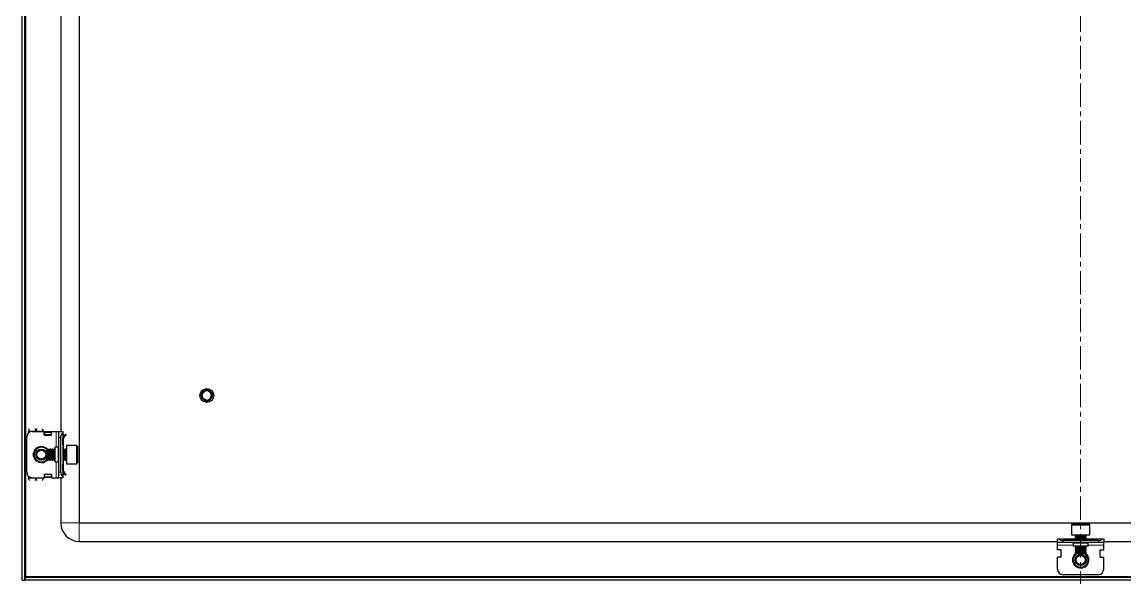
# Model space of a CAD drawing. Header units: millimetres. Extents: x -662 to 1937, y -390 to 993.
# Drawn here: x 791 to 1388, y -292 to 12 of the extents above; entities that cross this region are included whole.
import ezdxf

# ---------------------------------------------------------------- set-up
doc = ezdxf.new("R2010")
doc.units = ezdxf.units.MM
doc.linetypes.add('CENTERX2', pattern=[20.32, 12.7, -2.54, 2.54, -2.54])
doc.layers.add('FORMAT', color=7, linetype='Continuous')

msp = doc.modelspace()

# ---------------------------------------------------------------- linework, layer by layer
at = {"color": 7, "linetype": 'Continuous', "lineweight": 25}
for p, q in [((790.83, -290.4), (790.83, 870.6)), ((792.33, -290.4), (792.33, 870.6)), ((821.83, 839.6), (821.83, -259.4)), ((811.83, 277.6), (811.83, -209.9)), ((887.83, -190.4), (887.83, -190.4)), ((887.84, -190.2), (887.9, -189.89)), ((887.84, -190.2), (887.84, -190.25)), ((887.86, -190), (887.86, -190.05)), ((887.9, -189.79), (887.89, -189.84)), ((887.94, -189.6), (887.93, -189.65)), ((888, -189.42), (887.98, -189.46)), ((888.05, -189.28), (888.15, -189.1)), ((888.06, -189.28), (888.17, -189.09)), ((888.54, -191.27), (888.38, -190.86)), ((888.57, -188.43), (888.73, -188.31)), ((888.6, -188.47), (888.71, -188.28)), ((889.3, -187.82), (889.57, -187.7)), ((889.86, -187.56), (890.14, -187.5)), ((890.24, -187.46), (890.19, -187.47)), ((890.38, -187.44), (890.57, -187.41)), ((891.37, -187.45), (891.33, -187.44)), ((891.55, -187.49), (891.51, -187.48)), ((891.73, -187.54), (891.69, -187.52)), ((891.73, -187.54), (891.93, -187.64)), ((891.91, -187.6), (891.87, -187.58)), ((892.27, -187.76), (892.22, -187.74)), ((892.27, -187.76), (892.26, -187.87)), ((892.27, -187.76), (892.41, -187.88)), ((892.44, -187.87), (892.4, -187.84)), ((892.61, -187.98), (892.57, -187.96)), ((892.61, -187.98), (892.82, -188.17)), ((892.78, -188.11), (892.74, -188.08)), ((892.93, -188.25), (892.89, -188.22)), ((893.06, -188.39), (893.03, -188.35)), ((893.65, -189.36), (893.65, -189.35)), ((893.71, -189.54), (893.69, -189.49)), ((893.76, -189.71), (893.74, -189.67)), ((893.79, -189.9), (893.78, -189.85)), ((893.79, -190.9), (893.8, -190.86)), ((893.82, -190.09), (893.81, -190.04)), ((893.83, -190.29), (893.81, -190.53)), ((893.83, -190.49), (893.81, -190.75)), ((893.82, -190.7), (893.82, -190.65)), ((893.83, -190.29), (893.83, -190.24)), ((893.83, -190.49), (893.83, -190.44)), ((888.67, -192.48), (888.55, -192.35)), ((888.56, -192.36), (888.58, -192.38)), ((888.67, -192.48), (888.71, -192.51)), ((888.82, -192.62), (888.85, -192.65)), ((888.97, -192.75), (889.01, -192.78)), ((889.14, -192.87), (889.18, -192.9)), ((890.64, -193.39), (891.38, -193.32)), ((891.53, -193.32), (891.57, -193.31)), ((891.71, -193.27), (891.76, -193.25)), ((891.91, -193.2), (891.95, -193.18)), ((892.28, -193.03), (892.06, -193.11)), ((892.1, -193.12), (892.14, -193.1)), ((892.46, -192.92), (892.26, -193.04)), ((892.28, -192.96), (892.33, -193)), ((892.28, -193.03), (892.33, -193)), ((893.75, -191.1), (893.67, -191.34)), ((893.7, -191.29), (893.71, -191.25)), ((893.75, -191.1), (893.76, -191.06)), ((793.33, -231.9), (793.33, -212.9)), ((794.33, -209.65), (794.33, -210.66)), ((796.33, -209.9), (802.83, -209.9)), ((802.33, -209.65), (802.33, -209.9)), ((802.83, -211.9), (802.83, -209.9)), ((803.03, -210.02), (802.83, -210.02)), ((802.83, -211.9), (806.83, -211.9)), ((803.03, -211.9), (803.03, -210.02)), ((803.08, -210.28), (803.58, -209.92)), ((803.58, -210.28), (803.08, -210.63)), ((803.08, -210.63), (803.08, -210.28)), ((803.08, -211.55), (803.08, -210.63)), ((803.08, -211.9), (803.08, -211.55)), ((803.58, -209.92), (803.58, -210.28)), ((803.58, -209.92), (806.08, -209.92)), ((803.58, -210.28), (806.08, -210.28)), ((806.08, -210.28), (806.08, -209.92)), ((806.08, -209.92), (806.58, -210.28)), ((806.58, -210.63), (806.08, -210.28)), ((806.58, -210.28), (806.58, -210.63)), ((806.58, -210.63), (806.58, -211.55)), ((806.58, -211.55), (806.58, -211.9)), ((806.83, -211.9), (806.83, -209.9)), ((806.83, -209.9), (809.33, -209.9)), ((809.33, -209.9), (810.83, -209.9)), ((810.83, -209.9), (812.83, -209.9)), ((810.83, -212.9), (810.83, -209.9)), ((810.83, -231.9), (810.83, -212.9)), ((811.83, -231.9), (811.83, -212.9)), ((812.83, -209.9), (812.83, -210.66)), ((812.83, -210.66), (812.83, -234.14)), ((812.83, -210.99), (813.04, -211.19)), ((813.33, -213.65), (812.83, -213.65)), ((812.83, -217.15), (812.83, -213.65)), ((813.33, -211.9), (813.33, -212.36)), ((813.33, -217.15), (813.33, -213.65)), ((813.42, -212.24), (814.4, -211.26)), ((813.77, -212.59), (813.42, -212.24)), ((813.77, -212.59), (814.75, -211.61)), ((814.4, -211.26), (814.75, -211.61)), ((805.39, -219.4), (804.83, -219.95)), ((804.83, -219.95), (804.83, -224.85)), ((805.45, -219.4), (805.39, -219.4)), ((805.39, -219.4), (805.39, -225.4)), ((805.83, -219.95), (805.45, -219.4)), ((805.45, -219.4), (805.45, -224.93)), ((806.22, -219.4), (805.83, -219.95)), ((805.83, -219.95), (805.83, -224.46)), ((806.45, -219.4), (806.22, -219.4)), ((806.22, -219.4), (806.22, -224.93)), ((806.83, -219.95), (806.45, -219.4)), ((806.45, -219.4), (806.45, -224.93)), ((807.22, -219.4), (806.83, -219.95)), ((806.83, -219.95), (806.83, -224.46)), ((807.45, -219.4), (807.22, -219.4)), ((807.22, -219.4), (807.22, -224.93)), ((807.83, -219.95), (807.45, -219.4)), ((807.45, -219.4), (807.45, -224.93)), ((808.22, -219.4), (807.83, -219.95)), ((807.83, -219.95), (807.83, -224.46)), ((808.45, -219.4), (808.22, -219.4)), ((808.22, -219.4), (808.22, -224.93)), ((808.83, -219.95), (808.45, -219.4)), ((808.45, -219.4), (808.45, -224.93)), ((810.33, -218.4), (808.83, -218.4)), ((808.83, -226.4), (808.83, -218.4)), ((813.33, -217.15), (812.83, -217.15)), ((813.22, -219.4), (812.83, -219.95)), ((813.45, -219.4), (813.22, -219.4)), ((813.22, -219.4), (813.22, -224.93)), ((813.33, -219.4), (813.33, -217.15)), ((813.83, -219.95), (813.45, -219.4)), ((813.45, -219.4), (813.45, -224.93)), ((814.22, -219.4), (813.83, -219.95)), ((813.83, -219.95), (813.83, -224.46)), ((814.58, -219.4), (814.22, -219.4)), ((814.22, -219.4), (814.22, -224.93)), ((820.23, -217.4), (814.83, -217.4)), ((814.83, -217.4), (814.83, -227.4)), ((820.83, -218), (820.83, -226.8)), ((804.83, -224.85), (805.39, -225.4)), ((805.39, -225.4), (805.45, -225.4)), ((805.45, -225.4), (805.83, -224.85)), ((805.45, -224.93), (805.45, -225.4)), ((805.83, -224.46), (805.83, -224.85)), ((805.83, -224.85), (806.22, -225.4)), ((806.22, -224.93), (806.22, -225.4)), ((806.22, -225.4), (806.45, -225.4)), ((806.45, -225.4), (806.83, -224.85)), ((806.45, -224.93), (806.45, -225.4)), ((806.83, -224.46), (806.83, -224.85)), ((806.83, -224.85), (807.22, -225.4)), ((807.22, -224.93), (807.22, -225.4)), ((807.22, -225.4), (807.45, -225.4)), ((807.45, -225.4), (807.83, -224.85)), ((807.45, -224.93), (807.45, -225.4)), ((807.83, -224.46), (807.83, -224.85)), ((807.83, -224.85), (808.22, -225.4)), ((808.22, -224.93), (808.22, -225.4)), ((808.22, -225.4), (808.45, -225.4)), ((808.45, -225.4), (808.83, -224.85)), ((808.45, -224.93), (808.45, -225.4)), ((808.83, -226.4), (810.33, -226.4)), ((812.83, -224.85), (813.22, -225.4)), ((813.22, -224.93), (813.22, -225.4)), ((813.22, -225.4), (813.45, -225.4)), ((813.33, -227.65), (813.33, -225.4)), ((813.45, -225.4), (813.83, -224.85)), ((813.45, -224.93), (813.45, -225.4)), ((813.83, -224.46), (813.83, -224.85)), ((813.83, -224.85), (814.22, -225.4)), ((814.22, -224.93), (814.22, -225.4)), ((814.22, -225.4), (814.58, -225.4)), ((810.83, -234.9), (810.83, -231.9)), ((812.83, -231.15), (812.83, -227.65)), ((812.83, -227.65), (813.33, -227.65)), ((813.33, -231.15), (812.83, -231.15)), ((813.33, -231.15), (813.33, -227.65)), ((813.33, -232.9), (813.33, -232.51)), ((813.77, -232.21), (813.42, -232.56)), ((813.42, -232.56), (814.4, -233.54)), ((813.77, -232.21), (814.75, -233.19)), ((814.83, -227.4), (820.23, -227.4)), ((794.33, -234.14), (794.33, -235.15)), ((796.33, -234.9), (802.83, -234.9)), ((802.33, -234.9), (802.33, -235.15)), ((802.83, -232.9), (802.83, -234.9)), ((802.83, -232.9), (806.83, -232.9)), ((802.83, -234.78), (803.03, -234.78)), ((803.03, -234.78), (803.03, -232.9)), ((803.08, -233.25), (803.08, -232.9)), ((803.08, -234.17), (803.08, -233.25)), ((803.08, -234.17), (803.58, -234.52)), ((803.08, -234.52), (803.08, -234.17)), ((803.58, -234.87), (803.08, -234.52)), ((806.08, -234.52), (803.58, -234.52)), ((803.58, -234.52), (803.58, -234.87)), ((806.08, -234.87), (803.58, -234.87)), ((806.08, -234.52), (806.58, -234.17)), ((806.08, -234.87), (806.08, -234.52)), ((806.58, -234.52), (806.08, -234.87)), ((806.58, -232.9), (806.58, -233.25)), ((806.58, -233.25), (806.58, -234.17)), ((806.58, -234.17), (806.58, -234.52)), ((806.83, -232.9), (806.83, -234.9)), ((806.83, -234.9), (809.33, -234.9)), ((809.33, -234.9), (810.83, -234.9)), ((812.83, -234.9), (810.83, -234.9)), ((811.83, -234.9), (811.83, -259.4)), ((813.04, -233.61), (812.83, -233.81)), ((812.83, -234.14), (812.83, -234.9)), ((814.4, -233.54), (814.75, -233.19)), ((821.83, -259.4), (1905.83, -259.4)), ((1358.83, -260.5), (1358.83, -265.9)), ((1359.43, -259.9), (1366.21, -259.9)), ((1366.21, -259.9), (1368.23, -259.9)), ((1368.83, -265.9), (1368.83, -260.5)), ((1351.33, -269.9), (1351.33, -267.9)), ((1351.33, -267.9), (1352.1, -267.9)), ((1352.1, -267.9), (1375.57, -267.9)), ((1358.83, -265.9), (1366.53, -265.9)), ((1360.83, -266.15), (1360.83, -266.51)), ((1360.83, -266.51), (1361.39, -266.9)), ((1360.83, -266.51), (1361.31, -266.51)), ((1361.39, -266.9), (1360.83, -267.29)), ((1360.83, -267.29), (1360.83, -267.51)), ((1360.83, -267.29), (1361.31, -267.29)), ((1360.83, -267.51), (1361.39, -267.9)), ((1360.83, -267.51), (1361.31, -267.51)), ((1361.31, -266.51), (1366.83, -266.51)), ((1361.31, -267.29), (1366.83, -267.29)), ((1361.31, -267.51), (1366.83, -267.51)), ((1361.39, -266.9), (1361.77, -266.9)), ((1361.77, -266.9), (1366.28, -266.9)), ((1366.28, -266.9), (1366.83, -266.51)), ((1366.83, -267.29), (1366.28, -266.9)), ((1366.28, -267.9), (1366.83, -267.51)), ((1366.53, -265.9), (1368.83, -265.9)), ((1366.83, -266.51), (1366.83, -266.15)), ((1366.83, -267.51), (1366.83, -267.29)), ((1375.57, -267.9), (1376.33, -267.9)), ((1376.33, -267.9), (1376.33, -269.9)), ((821.83, -269.4), (1351.33, -269.4)), ((1354.33, -269.9), (1351.33, -269.9)), ((1351.33, -271.4), (1351.33, -269.9)), ((1351.33, -273.9), (1351.33, -271.4)), ((1353.33, -273.9), (1351.33, -273.9)), ((1353.33, -277.9), (1353.33, -273.9)), ((1373.33, -268.9), (1354.33, -268.9)), ((1373.33, -269.9), (1354.33, -269.9)), ((1359.83, -270.4), (1359.83, -271.9)), ((1367.83, -271.9), (1359.83, -271.9)), ((1361.39, -271.9), (1360.83, -272.29)), ((1360.83, -272.29), (1360.83, -272.51)), ((1360.83, -272.29), (1361.31, -272.29)), ((1360.83, -272.51), (1361.39, -272.9)), ((1360.83, -272.51), (1361.31, -272.51)), ((1361.39, -272.9), (1360.83, -273.29)), ((1360.83, -273.29), (1360.83, -273.51)), ((1360.83, -273.29), (1361.31, -273.29)), ((1360.83, -273.51), (1361.39, -273.9)), ((1360.83, -273.51), (1361.31, -273.51)), ((1361.39, -273.9), (1360.83, -274.29)), ((1360.83, -274.29), (1360.83, -274.51)), ((1360.83, -274.29), (1361.31, -274.29)), ((1360.83, -274.51), (1361.39, -274.9)), ((1360.83, -274.51), (1361.31, -274.51)), ((1361.31, -272.29), (1366.83, -272.29)), ((1361.31, -272.51), (1366.83, -272.51)), ((1361.31, -273.29), (1366.83, -273.29)), ((1361.31, -273.51), (1366.83, -273.51)), ((1361.31, -274.29), (1366.83, -274.29)), ((1361.31, -274.51), (1366.83, -274.51)), ((1361.39, -272.9), (1361.77, -272.9)), ((1361.39, -273.9), (1361.77, -273.9)), ((1361.77, -272.9), (1366.28, -272.9)), ((1361.77, -273.9), (1366.28, -273.9)), ((1366.83, -272.29), (1366.28, -271.9)), ((1366.28, -272.9), (1366.83, -272.51)), ((1366.83, -273.29), (1366.28, -272.9)), ((1366.28, -273.9), (1366.83, -273.51)), ((1366.83, -274.29), (1366.28, -273.9)), ((1366.28, -274.9), (1366.83, -274.51)), ((1366.83, -272.51), (1366.83, -272.29)), ((1366.83, -273.51), (1366.83, -273.29)), ((1366.83, -274.51), (1366.83, -274.29)), ((1367.83, -271.9), (1367.83, -270.4)), ((1376.33, -269.9), (1373.33, -269.9)), ((1374.33, -273.9), (1376.33, -273.9)), ((1374.33, -277.9), (1374.33, -273.9)), ((1376.33, -269.4), (1905.83, -269.4)), ((1376.33, -271.4), (1376.33, -269.9)), ((1376.33, -273.9), (1376.33, -271.4)), ((1351.33, -284.4), (1351.33, -277.9)), ((1353.33, -277.9), (1351.33, -277.9)), ((1361.39, -274.9), (1360.83, -275.29)), ((1360.83, -275.29), (1360.83, -275.35)), ((1360.83, -275.29), (1361.31, -275.29)), ((1360.83, -275.35), (1361.39, -275.9)), ((1360.83, -275.35), (1365.45, -275.35)), ((1361.31, -275.29), (1366.83, -275.29)), ((1361.39, -274.9), (1361.77, -274.9)), ((1361.39, -275.9), (1365.15, -275.9)), ((1361.77, -274.9), (1366.28, -274.9)), ((1365.15, -275.9), (1366.28, -275.9)), ((1365.45, -275.35), (1366.83, -275.35)), ((1366.83, -275.29), (1366.28, -274.9)), ((1366.28, -275.9), (1366.83, -275.35)), ((1366.83, -275.35), (1366.83, -275.29)), ((1374.33, -277.9), (1376.33, -277.9)), ((1376.33, -284.4), (1376.33, -277.9)), ((790.83, -290.4), (792.33, -290.4)), ((1935.13, -288.9), (792.53, -288.9)), ((792.53, -288.9), (792.53, -290.4)), ((1935.13, -290.4), (792.53, -290.4)), ((792.69, -288.9), (792.93, -288.3)), ((1373.33, -287.4), (1354.33, -287.4))]:
    msp.add_line(p, q, dxfattribs=at)
at = {"color": 8, "linetype": 'Continuous', "lineweight": 18}
for p, q in [((792.93, -288.3), (792.93, 868.5)), ((794.33, -209.65), (798.33, -209.65)), ((798.33, -209.65), (802.33, -209.65)), ((806.58, -211.55), (803.08, -211.55)), ((809.33, -218.4), (809.33, -209.9)), ((811.83, -212.9), (810.83, -212.9)), ((812.83, -211.4), (813.04, -211.19)), ((812.83, -211.9), (813.33, -211.9)), ((810.33, -226.4), (810.33, -218.4)), ((814.58, -220.78), (814.58, -219.4)), ((814.58, -225.4), (814.58, -220.78)), ((820.23, -227.4), (820.23, -217.4)), ((809.33, -234.9), (809.33, -226.4)), ((810.83, -231.9), (811.83, -231.9)), ((794.33, -235.15), (798.33, -235.15)), ((802.33, -235.15), (798.33, -235.15)), ((803.08, -233.25), (806.58, -233.25)), ((812.83, -232.9), (813.33, -232.9)), ((812.83, -233.4), (813.04, -233.61)), ((821.83, -259.4), (811.83, -259.4)), ((821.83, -259.4), (821.83, -269.4)), ((1366.53, -260.5), (1358.83, -260.5)), ((1368.83, -260.5), (1366.53, -260.5)), ((1366.83, -266.15), (1360.83, -266.15)), ((1359.83, -271.4), (1351.33, -271.4)), ((1354.33, -268.9), (1354.33, -269.9)), ((1367.83, -270.4), (1359.83, -270.4)), ((1376.33, -271.4), (1367.83, -271.4)), ((1373.33, -269.9), (1373.33, -268.9)), ((1934.73, -288.3), (792.93, -288.3))]:
    msp.add_line(p, q, dxfattribs=at)
at = {"color": 7, "linetype": 'Continuous', "lineweight": 25}
for centre, radius in [((890.83, -190.4), 3.75), ((801.33, -222.4), 3), ((801.33, -222.4), 2.76), ((801.33, -222.4), 2.45), ((1363.83, -279.4), 3), ((1363.83, -279.4), 2.76), ((1363.83, -279.4), 2.45)]:
    msp.add_circle(centre, radius, dxfattribs=at)
for centre, radius, start, end in [((890.83, -190.4), 3, 180, 220.74374), ((890.83, -190.4), 2.5, 168.59442, 190.51652), ((890.83, -190.4), 2.5, 108.59442, 168.59442), ((890.83, -190.4), 2.5, 48.59442, 108.59442), ((890.83, -190.4), 2.5, 288.59442, 348.59442), ((890.83, -190.4), 2.5, 348.59442, 48.59442), ((890.83, -190.4), 3, 239.92857, 266.21929), ((890.83, -190.4), 2.5, 255.88813, 288.59442), ((796.33, -212.9), 3, 90, 180), ((814.83, -212.9), 3, 131.81031, 180), ((812.33, -211.9), 1, 360, 45), ((801.33, -222.4), 4, 90, 331.04498), ((801.33, -222.4), 4, 28.95502, 90), ((810.33, -217.9), 0.5, 270, 360), ((814.58, -219.15), 0.25, 270, 0), ((820.23, -218), 0.6, 0, 90), ((810.33, -226.9), 0.5, 0, 90), ((814.58, -225.65), 0.25, 360, 90), ((820.23, -226.8), 0.6, 270, 360), ((796.33, -231.9), 3, 180, 270), ((814.83, -231.9), 3, 180, 228.18969), ((812.33, -232.9), 1, 315, 360), ((821.83, -259.4), 10, 180, 270), ((1359.43, -260.5), 0.6, 90, 180), ((1368.23, -260.5), 0.6, 0, 90), ((1354.33, -265.9), 3, 221.81031, 270), ((1360.58, -266.15), 0.25, 0, 90), ((1367.08, -266.15), 0.25, 90, 180), ((1373.33, -265.9), 3, 270, 318.18969), ((1359.33, -270.4), 0.5, 0, 90), ((1368.33, -270.4), 0.5, 90, 180), ((1363.83, -279.4), 4, 118.95502, 180), ((1363.83, -279.4), 4, 180, 61.04498), ((1354.33, -284.4), 3, 180, 270), ((1373.33, -284.4), 3, 270, 0)]:
    msp.add_arc(centre, radius, start, end, dxfattribs=at)
at = {"color": 8, "linetype": 'Continuous', "lineweight": 18}
for centre, start, end in [((801.33, -222.4), 35.46217, 270), ((801.33, -222.4), 270, 324.53783), ((1363.83, -279.4), 125.46217, 0), ((1363.83, -279.4), 0, 54.53783)]:
    msp.add_arc(centre, 4.5, start, end, dxfattribs=at)
at = {"color": 7, "linetype": 'Continuous', "lineweight": 25}
for points, knots in [([(888.32, -190.11), (888.32, -190.12), (888.3, -190.16), (888.26, -190.21), (888.21, -190.26), (888.14, -190.31), (888.06, -190.35), (887.98, -190.38), (887.9, -190.4), (887.86, -190.4), (887.83, -190.4)], [0, 0, 0, 0, 0.060221, 0.18113, 0.301988, 0.42281, 0.589437, 0.75603, 0.87711, 1, 1, 1, 1]), ([(887.83, -190.41), (887.83, -190.36), (887.83, -190.28), (887.85, -190.2), (887.85, -190.18)], [0, 0, 0, 0, 0.659859, 1, 1, 1, 1]), ([(887.83, -190.41), (887.87, -190.39), (887.93, -190.36), (888.02, -190.33), (888.08, -190.33), (888.11, -190.33)], [0, 0, 0, 0, 0.371226, 0.708872, 1, 1, 1, 1]), ([(888.76, -192.18), (888.74, -192.16), (888.49, -191.94), (888.15, -191.48), (887.91, -190.87), (887.85, -190.52), (887.83, -190.4)], [0, 0, 0, 0, 0.050685, 0.485619, 0.826643, 1, 1, 1, 1]), ([(887.84, -190.2), (887.87, -190.19), (887.94, -190.16), (888.03, -190.14), (888.13, -190.14), (888.21, -190.16), (888.26, -190.18), (888.28, -190.19)], [0, 0, 0, 0, 0.235039, 0.445532, 0.651268, 0.847853, 1, 1, 1, 1]), ([(888.19, -190.27), (888.16, -190.26), (888.11, -190.24), (888.01, -190.23), (887.92, -190.23), (887.87, -190.25), (887.84, -190.25)], [0, 0, 0, 0, 0.237597, 0.5167288, 0.7555275, 1, 1, 1, 1]), ([(887.86, -190), (887.9, -189.99), (887.96, -189.96), (888.06, -189.96), (888.15, -189.97), (888.23, -189.99), (888.29, -190.02), (888.32, -190.05), (888.33, -190.06)], [0, 0, 0, 0, 0.214065, 0.402363, 0.585629, 0.760234, 0.923894, 1, 1, 1, 1]), ([(888.3, -190.16), (888.27, -190.14), (888.22, -190.1), (888.13, -190.06), (888.04, -190.04), (887.94, -190.03), (887.88, -190.04), (887.86, -190.05)], [0, 0, 0, 0, 0.189173, 0.404697, 0.62022, 0.807935, 1, 1, 1, 1]), ([(888.36, -190.05), (888.35, -190.04), (888.32, -190), (888.25, -189.95), (888.17, -189.9), (888.08, -189.86), (887.98, -189.84), (887.92, -189.84), (887.89, -189.84)], [0, 0, 0, 0, 0.069872, 0.258455, 0.446951, 0.635422, 0.81547, 1, 1, 1, 1]), ([(887.9, -189.79), (887.91, -189.74), (887.92, -189.66), (887.95, -189.59), (887.97, -189.56)], [0, 0, 0, 0, 0.657988, 1, 1, 1, 1]), ([(887.9, -189.79), (887.93, -189.79), (888, -189.77), (888.09, -189.78), (888.18, -189.8), (888.25, -189.84), (888.31, -189.88), (888.34, -189.91), (888.36, -189.93)], [0, 0, 0, 0, 0.208898, 0.388587, 0.562428, 0.727295, 0.881578, 1, 1, 1, 1]), ([(888.36, -189.9), (888.35, -189.88), (888.31, -189.84), (888.25, -189.78), (888.18, -189.73), (888.1, -189.69), (888.02, -189.66), (887.96, -189.65), (887.93, -189.65)], [0, 0, 0, 0, 0.137266, 0.30795, 0.478578, 0.649185, 0.822833, 1, 1, 1, 1]), ([(887.94, -189.6), (887.97, -189.6), (888.03, -189.6), (888.12, -189.61), (888.2, -189.64), (888.27, -189.69), (888.32, -189.74), (888.36, -189.79), (888.38, -189.83), (888.39, -189.85)], [0, 0, 0, 0, 0.165667, 0.330522, 0.488809, 0.638525, 0.778629, 0.909213, 1, 1, 1, 1]), ([(888.36, -189.76), (888.36, -189.75), (888.33, -189.71), (888.28, -189.64), (888.21, -189.57), (888.14, -189.52), (888.06, -189.48), (888.01, -189.47), (887.98, -189.46)], [0, 0, 0, 0, 0.076151, 0.276704, 0.47712, 0.677473, 0.837574, 1, 1, 1, 1]), ([(888, -189.42), (888.21, -188.99), (888.52, -188.35), (889.11, -187.95), (889.31, -187.82)], [0, 0, 0, 0, 0.657042, 1, 1, 1, 1]), ([(888, -189.42), (888.03, -189.42), (888.09, -189.43), (888.16, -189.46), (888.23, -189.5), (888.29, -189.56), (888.34, -189.61), (888.37, -189.68), (888.39, -189.73), (888.39, -189.77), (888.39, -189.78)], [0, 0, 0, 0, 0.154027, 0.307095, 0.452862, 0.590123, 0.718565, 0.838856, 0.95247, 1, 1, 1, 1]), ([(888.07, -189.29), (888.09, -189.23), (888.12, -189.1), (888.18, -188.99), (888.22, -188.93)], [0, 0, 0, 0, 0.462482, 1, 1, 1, 1]), ([(888.2, -189.01), (888.23, -188.94), (888.31, -188.73), (888.48, -188.57), (888.59, -188.46)], [0, 0, 0, 0, 0.333789, 1, 1, 1, 1]), ([(888.29, -188.88), (888.3, -188.83), (888.41, -188.53), (888.65, -188.32), (888.86, -188.14)], [0, 0, 0, 0, 0.171865, 1, 1, 1, 1]), ([(888.33, -190.07), (888.32, -190.17), (888.3, -190.44), (888.35, -190.7), (888.38, -190.86)], [0, 0, 0, 0, 0.408521, 1, 1, 1, 1]), ([(888.38, -189.91), (888.38, -189.91), (888.37, -189.96), (888.35, -190.01), (888.33, -190.06), (888.33, -190.07)], [0, 0, 0, 0, 0.157682, 0.8030401, 1, 1, 1, 1]), ([(889.68, -188.04), (889.61, -188.08), (889.29, -188.26), (888.8, -188.73), (888.49, -189.31), (888.4, -189.65), (888.38, -189.71)], [0, 0, 0, 0, 0.104785, 0.513079, 0.918136, 1, 1, 1, 1]), ([(888.38, -189.71), (888.39, -189.74), (888.4, -189.81), (888.39, -189.87), (888.38, -189.91)], [0, 0, 0, 0, 0.544473, 1, 1, 1, 1]), ([(888.57, -188.43), (888.56, -188.44), (888.55, -188.46), (888.53, -188.48), (888.52, -188.49)], [0, 0, 0, 0, 0.296796, 1, 1, 1, 1]), ([(888.69, -188.3), (888.69, -188.3), (888.68, -188.31), (888.67, -188.33), (888.66, -188.33)], [0, 0, 0, 0, 0.4842322, 1, 1, 1, 1]), ([(888.83, -188.17), (888.82, -188.18), (888.81, -188.19), (888.8, -188.2), (888.79, -188.2)], [0, 0, 0, 0, 0.485158, 1, 1, 1, 1]), ([(888.97, -188.05), (888.97, -188.05), (888.95, -188.06), (888.94, -188.07), (888.94, -188.08)], [0, 0, 0, 0, 0.484546, 1, 1, 1, 1]), ([(889.13, -187.93), (889.12, -187.94), (889.11, -187.95), (889.1, -187.95), (889.09, -187.96)], [0, 0, 0, 0, 0.482687, 1, 1, 1, 1]), ([(889.13, -187.93), (889.14, -187.92), (889.19, -187.89), (889.25, -187.87), (889.29, -187.85)], [0, 0, 0, 0, 0.230751, 1, 1, 1, 1]), ([(889.3, -187.82), (889.29, -187.83), (889.28, -187.84), (889.26, -187.84), (889.26, -187.85)], [0, 0, 0, 0, 0.480194, 1, 1, 1, 1]), ([(889.3, -187.82), (889.33, -187.84), (889.39, -187.88), (889.46, -187.95), (889.49, -188), (889.51, -188.02)], [0, 0, 0, 0, 0.362858, 0.693435, 1, 1, 1, 1]), ([(889.66, -188.08), (889.64, -188.08), (889.6, -188.07), (889.54, -188.04), (889.46, -187.99), (889.38, -187.92), (889.34, -187.85), (889.31, -187.82)], [0, 0, 0, 0, 0.084477, 0.253367, 0.470159, 0.686909, 1, 1, 1, 1]), ([(889.48, -187.72), (889.47, -187.73), (889.45, -187.74), (889.44, -187.74), (889.43, -187.75)], [0, 0, 0, 0, 0.477867, 1, 1, 1, 1]), ([(889.59, -188.03), (889.59, -188.01), (889.58, -187.96), (889.54, -187.89), (889.5, -187.81), (889.45, -187.77), (889.43, -187.75)], [0, 0, 0, 0, 0.154183, 0.462567, 0.728091, 1, 1, 1, 1]), ([(889.48, -187.72), (889.51, -187.75), (889.56, -187.78), (889.63, -187.86), (889.68, -187.94), (889.7, -188), (889.71, -188.04), (889.71, -188.05)], [0, 0, 0, 0, 0.260762, 0.494805, 0.723794, 0.94279, 1, 1, 1, 1]), ([(889.66, -187.64), (889.66, -187.64), (889.64, -187.65), (889.63, -187.65), (889.62, -187.66)], [0, 0, 0, 0, 0.476486, 1, 1, 1, 1]), ([(889.75, -188.05), (889.76, -188.04), (889.76, -187.98), (889.75, -187.9), (889.72, -187.81), (889.68, -187.73), (889.64, -187.68), (889.62, -187.66)], [0, 0, 0, 0, 0.114393, 0.350182, 0.585971, 0.790611, 1, 1, 1, 1]), ([(889.66, -187.64), (889.68, -187.63), (889.75, -187.6), (889.81, -187.59), (889.86, -187.58)], [0, 0, 0, 0, 0.301025, 1, 1, 1, 1]), ([(889.66, -187.64), (889.69, -187.66), (889.74, -187.71), (889.8, -187.78), (889.84, -187.87), (889.86, -187.95), (889.87, -188.01), (889.86, -188.05), (889.86, -188.06)], [0, 0, 0, 0, 0.218347, 0.41099, 0.598711, 0.777744, 0.945667, 1, 1, 1, 1]), ([(890.04, -188.03), (890.02, -188.03), (889.98, -188.05), (889.9, -188.06), (889.8, -188.06), (889.73, -188.05), (889.69, -188.04), (889.68, -188.04)], [0, 0, 0, 0, 0.099011, 0.388276, 0.61301, 0.895384, 1, 1, 1, 1]), ([(889.86, -187.56), (889.85, -187.57), (889.83, -187.57), (889.82, -187.58), (889.81, -187.58)], [0, 0, 0, 0, 0.4765794, 1, 1, 1, 1]), ([(889.89, -188.06), (889.89, -188.06), (889.9, -188.02), (889.91, -187.95), (889.91, -187.85), (889.89, -187.75), (889.86, -187.66), (889.83, -187.61), (889.81, -187.58)], [0, 0, 0, 0, 0.019058, 0.219488, 0.419831, 0.620151, 0.807785, 1, 1, 1, 1]), ([(889.86, -187.56), (889.88, -187.59), (889.93, -187.64), (889.97, -187.72), (890, -187.81), (890.01, -187.89), (890, -187.96), (889.99, -188), (889.99, -188.02)], [0, 0, 0, 0, 0.213002, 0.396975, 0.575181, 0.744364, 0.902779, 1, 1, 1, 1]), ([(890.05, -187.5), (890.04, -187.51), (890.03, -187.51), (890.01, -187.51), (890, -187.52)], [0, 0, 0, 0, 0.4789775, 1, 1, 1, 1]), ([(890.01, -188.02), (890.02, -187.99), (890.04, -187.94), (890.06, -187.85), (890.07, -187.76), (890.06, -187.65), (890.02, -187.57), (890, -187.52)], [0, 0, 0, 0, 0.147065, 0.321231, 0.495346, 0.669443, 1, 1, 1, 1]), ([(890.3, -187.8), (890.3, -187.81), (890.27, -187.86), (890.21, -187.94), (890.12, -188), (890.06, -188.02), (890.04, -188.03)], [0, 0, 0, 0, 0.153621, 0.528305, 0.811762, 1, 1, 1, 1]), ([(890.05, -187.5), (890.07, -187.53), (890.11, -187.59), (890.14, -187.68), (890.15, -187.76), (890.15, -187.84), (890.13, -187.92), (890.1, -187.97), (890.08, -188), (890.08, -188.01)], [0, 0, 0, 0, 0.195461, 0.359649, 0.517607, 0.666788, 0.806268, 0.936243, 1, 1, 1, 1]), ([(890.12, -187.96), (890.12, -187.96), (890.16, -187.92), (890.19, -187.83), (890.22, -187.72), (890.22, -187.63), (890.21, -187.55), (890.2, -187.5), (890.19, -187.47)], [0, 0, 0, 0, 0.001313, 0.309582, 0.493731, 0.677835, 0.837663, 1, 1, 1, 1]), ([(890.24, -187.46), (890.25, -187.49), (890.27, -187.54), (890.29, -187.62), (890.29, -187.71), (890.27, -187.78), (890.24, -187.87), (890.19, -187.93), (890.16, -187.96)], [0, 0, 0, 0, 0.162579, 0.32416, 0.478216, 0.623372, 0.759205, 1, 1, 1, 1]), ([(890.16, -187.97), (890.18, -187.95), (890.23, -187.91), (890.28, -187.84), (890.3, -187.81), (890.3, -187.8)], [0, 0, 0, 0, 0.4133204, 0.8335068, 1, 1, 1, 1]), ([(890.24, -187.46), (890.27, -187.45), (890.59, -187.39), (891.23, -187.38), (891.88, -187.56), (892.22, -187.74), (892.28, -187.77)], [0, 0, 0, 0, 0.044285, 0.46488, 0.894202, 1, 1, 1, 1]), ([(892.28, -188.08), (892.22, -188.05), (891.89, -187.87), (891.22, -187.69), (890.6, -187.72), (890.3, -187.8), (890.3, -187.8)], [0, 0, 0, 0, 0.102158, 0.551599, 0.99962, 1, 1, 1, 1]), ([(890.67, -187.43), (890.74, -187.42), (890.9, -187.39), (891.07, -187.41), (891.18, -187.42)], [0, 0, 0, 0, 0.399625, 1, 1, 1, 1]), ([(891.33, -187.46), (891.38, -187.46), (891.53, -187.47), (891.68, -187.52), (891.77, -187.55)], [0, 0, 0, 0, 0.353316, 1, 1, 1, 1]), ([(892.2, -188.06), (892.2, -188.05), (892.2, -188.02), (892.21, -187.95), (892.23, -187.86), (892.27, -187.8), (892.28, -187.77)], [0, 0, 0, 0, 0.058255, 0.305509, 0.64716, 1, 1, 1, 1]), ([(892.28, -188.08), (892.3, -188.06), (892.34, -188.01), (892.38, -187.93), (892.39, -187.87), (892.4, -187.84)], [0, 0, 0, 0, 0.3515094, 0.6718605, 1, 1, 1, 1]), ([(892.49, -188.52), (892.48, -188.52), (892.44, -188.48), (892.39, -188.42), (892.34, -188.34), (892.31, -188.25), (892.29, -188.16), (892.28, -188.11), (892.28, -188.08)], [0, 0, 0, 0, 0.066273, 0.267344, 0.423096, 0.618734, 0.814089, 1, 1, 1, 1]), ([(892.44, -187.87), (892.44, -187.9), (892.44, -187.97), (892.41, -188.07), (892.36, -188.15), (892.33, -188.2), (892.3, -188.22), (892.3, -188.22)], [0, 0, 0, 0, 0.275174, 0.5228455, 0.7652252, 0.9970202, 1, 1, 1, 1]), ([(892.32, -188.27), (892.33, -188.26), (892.37, -188.24), (892.43, -188.19), (892.5, -188.12), (892.55, -188.04), (892.56, -187.98), (892.57, -187.96)], [0, 0, 0, 0, 0.084965, 0.329338, 0.573716, 0.784411, 1, 1, 1, 1]), ([(892.61, -187.98), (892.61, -188.02), (892.6, -188.09), (892.56, -188.18), (892.51, -188.25), (892.45, -188.31), (892.4, -188.35), (892.37, -188.36), (892.36, -188.36)], [0, 0, 0, 0, 0.2228312, 0.4200991, 0.6124087, 0.7958503, 0.9678945, 1, 1, 1, 1]), ([(892.38, -188.39), (892.38, -188.39), (892.41, -188.38), (892.48, -188.35), (892.56, -188.3), (892.64, -188.24), (892.7, -188.16), (892.72, -188.11), (892.74, -188.08)], [0, 0, 0, 0, 0.002693, 0.20821, 0.413641, 0.619057, 0.807274, 1, 1, 1, 1]), ([(892.78, -188.11), (892.77, -188.15), (892.75, -188.21), (892.7, -188.29), (892.64, -188.36), (892.57, -188.41), (892.51, -188.45), (892.45, -188.46), (892.43, -188.46)], [0, 0, 0, 0, 0.203485, 0.379971, 0.551008, 0.713426, 0.865499, 1, 1, 1, 1]), ([(892.45, -188.48), (892.46, -188.48), (892.5, -188.48), (892.58, -188.46), (892.67, -188.42), (892.75, -188.37), (892.83, -188.3), (892.87, -188.25), (892.89, -188.22)], [0, 0, 0, 0, 0.05388, 0.236051, 0.418115, 0.600136, 0.797238, 1, 1, 1, 1]), ([(892.93, -188.6), (892.93, -188.61), (892.9, -188.62), (892.85, -188.64), (892.76, -188.64), (892.66, -188.63), (892.56, -188.58), (892.51, -188.54), (892.49, -188.52)], [0, 0, 0, 0, 0.0458661, 0.2307436, 0.3874614, 0.6582461, 0.861978, 1, 1, 1, 1]), ([(892.93, -188.25), (892.91, -188.28), (892.88, -188.34), (892.82, -188.41), (892.76, -188.47), (892.69, -188.51), (892.62, -188.53), (892.57, -188.53), (892.55, -188.53)], [0, 0, 0, 0, 0.211659, 0.390361, 0.562352, 0.724819, 0.876696, 1, 1, 1, 1]), ([(892.57, -188.55), (892.58, -188.55), (892.64, -188.56), (892.74, -188.54), (892.85, -188.5), (892.95, -188.44), (893, -188.39), (893.03, -188.35)], [0, 0, 0, 0, 0.046579, 0.362688, 0.551736, 0.740753, 1, 1, 1, 1]), ([(892.57, -188.59), (892.6, -188.6), (892.66, -188.62), (892.76, -188.63), (892.85, -188.62), (892.91, -188.61), (892.93, -188.6)], [0, 0, 0, 0, 0.251795, 0.502165, 0.752314, 1, 1, 1, 1]), ([(893.06, -188.39), (893.04, -188.41), (893.01, -188.46), (892.95, -188.52), (892.88, -188.56), (892.8, -188.59), (892.73, -188.61), (892.67, -188.61), (892.63, -188.6), (892.61, -188.59)], [0, 0, 0, 0, 0.169226, 0.337427, 0.497935, 0.649179, 0.790582, 0.922688, 1, 1, 1, 1]), ([(893.67, -190.44), (893.67, -190.37), (893.65, -189.97), (893.47, -189.3), (893.11, -188.83), (892.93, -188.6)], [0, 0, 0, 0, 0.108003, 0.585763, 1, 1, 1, 1]), ([(893.06, -188.39), (893.18, -188.54), (893.46, -188.89), (893.75, -189.55), (893.81, -190.06), (893.83, -190.31)], [0, 0, 0, 0, 0.274163, 0.639603, 1, 1, 1, 1]), ([(893.15, -188.52), (893.19, -188.56), (893.33, -188.69), (893.42, -188.86), (893.48, -188.99)], [0, 0, 0, 0, 0.288707, 1, 1, 1, 1]), ([(893.54, -191.37), (893.53, -191.37), (893.5, -191.36), (893.45, -191.33), (893.39, -191.28), (893.34, -191.23), (893.3, -191.15), (893.27, -191.05), (893.27, -190.95), (893.28, -190.9), (893.29, -190.89)], [0, 0, 0, 0, 0.022761, 0.192243, 0.346896, 0.477535, 0.588677, 0.783334, 0.968624, 1, 1, 1, 1]), ([(893.27, -190.97), (893.27, -191), (893.28, -191.06), (893.32, -191.15), (893.37, -191.22), (893.43, -191.29), (893.49, -191.34), (893.52, -191.36), (893.54, -191.37)], [0, 0, 0, 0, 0.182737, 0.363423, 0.543947, 0.724373, 0.904747, 1, 1, 1, 1]), ([(893.7, -191.29), (893.67, -191.29), (893.61, -191.29), (893.53, -191.26), (893.45, -191.23), (893.39, -191.18), (893.34, -191.12), (893.3, -191.07), (893.29, -191.03), (893.28, -191.01)], [0, 0, 0, 0, 0.164802, 0.328662, 0.485343, 0.633184, 0.771489, 0.900657, 1, 1, 1, 1]), ([(893.29, -190.89), (893.29, -190.86), (893.31, -190.79), (893.37, -190.69), (893.43, -190.6), (893.5, -190.54), (893.57, -190.49), (893.63, -190.46), (893.66, -190.44), (893.67, -190.44)], [0, 0, 0, 0, 0.125166, 0.336769, 0.488675, 0.640371, 0.791962, 0.943503, 1, 1, 1, 1]), ([(893.29, -190.94), (893.3, -190.96), (893.32, -191), (893.38, -191.07), (893.45, -191.14), (893.54, -191.19), (893.62, -191.23), (893.68, -191.24), (893.71, -191.25)], [0, 0, 0, 0, 0.112687, 0.266978, 0.464332, 0.661607, 0.829157, 1, 1, 1, 1]), ([(893.75, -191.1), (893.71, -191.11), (893.65, -191.12), (893.56, -191.1), (893.47, -191.08), (893.4, -191.04), (893.34, -190.99), (893.31, -190.95), (893.3, -190.93)], [0, 0, 0, 0, 0.207037, 0.38272, 0.55212, 0.712365, 0.86221, 1, 1, 1, 1]), ([(893.79, -190.9), (893.76, -190.91), (893.69, -190.93), (893.59, -190.93), (893.51, -190.92), (893.43, -190.89), (893.36, -190.85), (893.33, -190.81), (893.31, -190.8)], [0, 0, 0, 0, 0.205811, 0.38496, 0.558827, 0.724121, 0.878934, 1, 1, 1, 1]), ([(893.33, -190.85), (893.35, -190.87), (893.39, -190.92), (893.47, -190.98), (893.56, -191.02), (893.66, -191.05), (893.73, -191.05), (893.76, -191.06)], [0, 0, 0, 0, 0.183111, 0.381533, 0.579913, 0.787111, 1, 1, 1, 1]), ([(893.36, -190.72), (893.38, -190.74), (893.43, -190.78), (893.52, -190.82), (893.61, -190.85), (893.71, -190.86), (893.77, -190.86), (893.8, -190.86)], [0, 0, 0, 0, 0.19243, 0.403622, 0.614801, 0.805152, 1, 1, 1, 1]), ([(893.82, -190.7), (893.79, -190.71), (893.72, -190.74), (893.62, -190.75), (893.53, -190.75), (893.45, -190.72), (893.4, -190.71), (893.37, -190.69), (893.37, -190.69)], [0, 0, 0, 0, 0.227908, 0.430276, 0.627707, 0.816134, 0.99284, 1, 1, 1, 1]), ([(893.44, -190.6), (893.44, -190.6), (893.48, -190.62), (893.55, -190.65), (893.65, -190.67), (893.74, -190.67), (893.8, -190.66), (893.82, -190.65)], [0, 0, 0, 0, 0.050156, 0.304513, 0.55888, 0.776903, 1, 1, 1, 1]), ([(893.83, -190.49), (893.8, -190.51), (893.74, -190.54), (893.64, -190.56), (893.56, -190.57), (893.51, -190.56), (893.48, -190.56)], [0, 0, 0, 0, 0.293779, 0.558982, 0.818494, 1, 1, 1, 1]), ([(893.57, -189.17), (893.57, -189.18), (893.65, -189.29), (893.68, -189.43), (893.71, -189.56)], [0, 0, 0, 0, 0.025928, 1, 1, 1, 1]), ([(893.61, -190.47), (893.63, -190.47), (893.67, -190.48), (893.75, -190.47), (893.81, -190.45), (893.83, -190.44)], [0, 0, 0, 0, 0.236131, 0.613435, 1, 1, 1, 1]), ([(893.72, -189.66), (893.74, -189.7), (893.8, -189.85), (893.81, -190.01), (893.82, -190.13)], [0, 0, 0, 0, 0.28291, 1, 1, 1, 1]), ([(889.83, -192.63), (889.75, -192.6), (889.43, -192.44), (888.92, -192.02), (888.67, -191.52), (888.54, -191.27)], [0, 0, 0, 0, 0.130652, 0.560007, 1, 1, 1, 1]), ([(888.56, -192.36), (888.58, -192.33), (888.61, -192.29), (888.67, -192.23), (888.73, -192.2), (888.76, -192.18), (888.76, -192.18)], [0, 0, 0, 0, 0.315056, 0.630194, 0.945514, 1, 1, 1, 1]), ([(889.12, -192.23), (889.09, -192.22), (889.04, -192.21), (888.95, -192.21), (888.87, -192.22), (888.79, -192.24), (888.68, -192.29), (888.62, -192.34), (888.58, -192.38)], [0, 0, 0, 0, 0.149407, 0.278563, 0.407661, 0.536722, 0.727045, 1, 1, 1, 1]), ([(888.67, -192.48), (888.69, -192.45), (888.72, -192.4), (888.78, -192.34), (888.84, -192.29), (888.92, -192.25), (888.99, -192.23), (889.06, -192.22), (889.11, -192.23), (889.14, -192.24)], [0, 0, 0, 0, 0.159446, 0.318034, 0.469983, 0.61348, 0.747649, 0.872856, 1, 1, 1, 1]), ([(889.19, -192.28), (889.18, -192.28), (889.15, -192.28), (889.09, -192.29), (889, -192.3), (888.92, -192.34), (888.84, -192.38), (888.77, -192.44), (888.73, -192.49), (888.71, -192.51)], [0, 0, 0, 0, 0.018281, 0.175639, 0.332896, 0.490097, 0.647274, 0.821632, 1, 1, 1, 1]), ([(888.76, -192.18), (888.78, -192.18), (888.82, -192.17), (888.91, -192.16), (889.01, -192.17), (889.1, -192.21), (889.18, -192.26), (889.26, -192.35), (889.34, -192.46), (889.36, -192.55), (889.37, -192.59)], [0, 0, 0, 0, 0.073646, 0.169563, 0.351373, 0.438893, 0.519676, 0.682906, 0.8512, 1, 1, 1, 1]), ([(888.82, -192.62), (888.83, -192.59), (888.85, -192.52), (888.91, -192.44), (888.97, -192.38), (889.04, -192.34), (889.11, -192.31), (889.17, -192.29), (889.2, -192.29), (889.2, -192.29)], [0, 0, 0, 0, 0.198035, 0.367663, 0.531495, 0.686664, 0.831818, 0.981917, 1, 1, 1, 1]), ([(889.27, -192.36), (889.26, -192.36), (889.21, -192.37), (889.14, -192.39), (889.05, -192.44), (888.97, -192.5), (888.9, -192.57), (888.87, -192.62), (888.85, -192.65)], [0, 0, 0, 0, 0.0505, 0.241124, 0.431653, 0.622154, 0.808692, 1, 1, 1, 1]), ([(888.97, -192.75), (888.98, -192.72), (889, -192.65), (889.04, -192.56), (889.09, -192.49), (889.16, -192.44), (889.22, -192.4), (889.26, -192.39), (889.28, -192.38)], [0, 0, 0, 0, 0.209239, 0.392702, 0.571062, 0.740844, 0.899958, 1, 1, 1, 1]), ([(889.33, -192.46), (889.3, -192.47), (889.24, -192.5), (889.17, -192.55), (889.1, -192.62), (889.05, -192.7), (889.02, -192.75), (889.01, -192.78)], [0, 0, 0, 0, 0.172104, 0.391099, 0.610089, 0.802801, 1, 1, 1, 1]), ([(889.14, -192.87), (889.14, -192.84), (889.15, -192.77), (889.19, -192.68), (889.23, -192.6), (889.28, -192.54), (889.32, -192.51), (889.34, -192.5)], [0, 0, 0, 0, 0.240212, 0.454711, 0.664287, 0.864517, 1, 1, 1, 1]), ([(889.37, -192.61), (889.35, -192.63), (889.3, -192.67), (889.25, -192.74), (889.2, -192.82), (889.19, -192.87), (889.18, -192.9)], [0, 0, 0, 0, 0.228254, 0.510351, 0.752319, 1, 1, 1, 1]), ([(889.31, -192.99), (889.31, -192.95), (889.32, -192.88), (889.34, -192.78), (889.37, -192.72), (889.39, -192.7), (889.39, -192.7)], [0, 0, 0, 0, 0.357139, 0.680979, 0.998183, 1, 1, 1, 1]), ([(889.37, -192.59), (889.37, -192.6), (889.38, -192.65), (889.39, -192.72), (889.39, -192.81), (889.37, -192.91), (889.34, -192.97), (889.33, -193)], [0, 0, 0, 0, 0.113604, 0.31095, 0.508229, 0.75166, 1, 1, 1, 1]), ([(890.22, -192.82), (889.94, -192.77), (889.65, -192.72), (889.38, -192.59), (889.37, -192.59)], [0, 0, 0, 0, 0.9656715, 1, 1, 1, 1]), ([(890.22, -192.82), (890.13, -192.79), (890, -192.73), (889.87, -192.66), (889.83, -192.63)], [0, 0, 0, 0, 0.681733, 1, 1, 1, 1]), ([(891.38, -193.32), (891.37, -193.31), (891.35, -193.26), (891.34, -193.18), (891.34, -193.1), (891.35, -193.03), (891.39, -192.95), (891.46, -192.87), (891.55, -192.8), (891.61, -192.78), (891.63, -192.77)], [0, 0, 0, 0, 0.098631, 0.238541, 0.378532, 0.49895, 0.601027, 0.777401, 0.9101, 1, 1, 1, 1]), ([(891.53, -192.82), (891.53, -192.82), (891.5, -192.85), (891.46, -192.91), (891.42, -192.99), (891.39, -193.08), (891.37, -193.17), (891.37, -193.26), (891.38, -193.3), (891.38, -193.32)], [0, 0, 0, 0, 0.036757, 0.196192, 0.355485, 0.51469, 0.719746, 0.882005, 1, 1, 1, 1]), ([(891.53, -193.32), (891.51, -193.29), (891.48, -193.24), (891.46, -193.16), (891.45, -193.07), (891.46, -192.99), (891.48, -192.9), (891.52, -192.84), (891.55, -192.81)], [0, 0, 0, 0, 0.16279, 0.324686, 0.479688, 0.626058, 0.76302, 1, 1, 1, 1]), ([(891.61, -192.79), (891.6, -192.81), (891.57, -192.86), (891.54, -192.95), (891.53, -193.04), (891.53, -193.17), (891.55, -193.26), (891.57, -193.31)], [0, 0, 0, 0, 0.13286, 0.29106, 0.491007, 0.69089, 1, 1, 1, 1]), ([(891.71, -193.27), (891.69, -193.24), (891.65, -193.19), (891.61, -193.1), (891.59, -193.02), (891.59, -192.93), (891.6, -192.86), (891.62, -192.8), (891.64, -192.78), (891.64, -192.77)], [0, 0, 0, 0, 0.198483, 0.367712, 0.531083, 0.685778, 0.830503, 0.965152, 1, 1, 1, 1]), ([(891.63, -192.77), (891.64, -192.77), (891.69, -192.75), (891.77, -192.74), (891.87, -192.74), (891.96, -192.75), (892.05, -192.78), (892.13, -192.81), (892.2, -192.86), (892.26, -192.91), (892.29, -192.94), (892.3, -192.95)], [0, 0, 0, 0, 0.0429601, 0.1733, 0.2742626, 0.4010814, 0.5277159, 0.6542588, 0.7807587, 0.9368521, 1, 1, 1, 1]), ([(891.73, -192.75), (891.72, -192.76), (891.7, -192.8), (891.69, -192.87), (891.68, -192.97), (891.69, -193.07), (891.71, -193.16), (891.75, -193.22), (891.76, -193.25)], [0, 0, 0, 0, 0.043388, 0.23288, 0.422274, 0.611632, 0.803279, 1, 1, 1, 1]), ([(891.91, -193.2), (891.88, -193.18), (891.83, -193.13), (891.78, -193.05), (891.75, -192.96), (891.73, -192.88), (891.73, -192.81), (891.74, -192.76), (891.75, -192.75)], [0, 0, 0, 0, 0.208724, 0.39105, 0.568219, 0.73683, 0.894853, 1, 1, 1, 1]), ([(891.85, -192.74), (891.84, -192.77), (891.83, -192.83), (891.84, -192.93), (891.86, -193.02), (891.9, -193.11), (891.94, -193.16), (891.95, -193.18)], [0, 0, 0, 0, 0.181695, 0.396783, 0.61186, 0.803681, 1, 1, 1, 1]), ([(892.1, -193.12), (892.07, -193.1), (892.02, -193.06), (891.95, -192.98), (891.91, -192.9), (891.88, -192.82), (891.88, -192.77), (891.88, -192.74)], [0, 0, 0, 0, 0.234253, 0.442787, 0.646465, 0.841043, 1, 1, 1, 1]), ([(891.99, -192.76), (891.99, -192.76), (891.99, -192.8), (892.01, -192.86), (892.04, -192.95), (892.08, -193.03), (892.12, -193.08), (892.14, -193.1)], [0, 0, 0, 0, 0.00279, 0.269575, 0.536371, 0.765499, 1, 1, 1, 1]), ([(892.28, -193.03), (892.25, -193.01), (892.19, -192.97), (892.13, -192.9), (892.08, -192.84), (892.07, -192.8), (892.06, -192.79)], [0, 0, 0, 0, 0.3195142, 0.6084926, 0.891527, 1, 1, 1, 1]), ([(892.3, -192.95), (892.37, -192.9), (892.72, -192.67), (893.21, -192.17), (893.44, -191.61), (893.54, -191.37)], [0, 0, 0, 0, 0.128781, 0.613629, 1, 1, 1, 1]), ([(893.21, -192.19), (893.17, -192.26), (893.05, -192.46), (892.86, -192.62), (892.74, -192.72)], [0, 0, 0, 0, 0.338449, 1, 1, 1, 1]), ([(893.71, -191.23), (893.7, -191.25), (893.69, -191.37), (893.63, -191.47), (893.59, -191.55)], [0, 0, 0, 0, 0.2181682, 1, 1, 1, 1]), ([(794.33, -209.65), (794.43, -209.41), (794.62, -208.92), (794.81, -208.52), (794.91, -208.33)], [0, 0, 0, 0, 0.502065, 1, 1, 1, 1]), ([(797.76, -208.34), (797.84, -208.49), (798.02, -208.84), (798.21, -209.33), (798.32, -209.61), (798.33, -209.65)], [0, 0, 0, 0, 0.415483, 0.917152, 1, 1, 1, 1]), ([(798.33, -209.65), (798.43, -209.41), (798.62, -208.92), (798.81, -208.52), (798.91, -208.33)], [0, 0, 0, 0, 0.5020654, 1, 1, 1, 1]), ([(801.76, -208.34), (801.84, -208.49), (802.02, -208.84), (802.21, -209.33), (802.32, -209.61), (802.33, -209.65)], [0, 0, 0, 0, 0.415483, 0.917152, 1, 1, 1, 1]), ([(813.42, -212.24), (813.27, -212.42), (812.96, -212.8), (812.84, -213.33), (812.84, -213.61), (812.83, -213.65)], [0, 0, 0, 0, 0.4618628, 0.9237257, 1, 1, 1, 1]), ([(813.77, -212.59), (813.65, -212.74), (813.47, -212.97), (813.35, -213.35), (813.34, -213.55), (813.33, -213.65)], [0, 0, 0, 0, 0.485042, 0.738404, 1, 1, 1, 1]), ([(812.83, -231.15), (812.86, -231.39), (812.91, -231.87), (813.2, -232.33), (813.39, -232.54), (813.42, -232.56)], [0, 0, 0, 0, 0.461863, 0.923726, 1, 1, 1, 1]), ([(813.33, -231.15), (813.36, -231.34), (813.39, -231.63), (813.57, -231.98), (813.71, -232.13), (813.77, -232.21)], [0, 0, 0, 0, 0.485042, 0.738404, 1, 1, 1, 1]), ([(794.91, -236.46), (794.83, -236.3), (794.65, -235.96), (794.46, -235.47), (794.35, -235.19), (794.33, -235.15)], [0, 0, 0, 0, 0.415483, 0.917152, 1, 1, 1, 1]), ([(798.33, -235.15), (798.24, -235.39), (798.05, -235.88), (797.86, -236.28), (797.76, -236.47)], [0, 0, 0, 0, 0.502065, 1, 1, 1, 1]), ([(798.91, -236.46), (798.83, -236.3), (798.65, -235.96), (798.46, -235.47), (798.35, -235.19), (798.33, -235.15)], [0, 0, 0, 0, 0.415483, 0.917152, 1, 1, 1, 1]), ([(802.33, -235.15), (802.24, -235.39), (802.05, -235.88), (801.86, -236.28), (801.76, -236.47)], [0, 0, 0, 0, 0.502065, 1, 1, 1, 1]), ([(792.33, -290.4), (792.35, -290.22), (792.37, -289.85), (792.45, -289.48), (792.53, -289.29), (792.53, -289.28)], [0, 0, 0, 0, 0.48755, 0.97507, 1, 1, 1, 1])]:
    msp.add_open_spline(points, degree=3, knots=knots, dxfattribs=at)
msp.add_open_spline([(792.93, -288.3), (792.9, -288.38), (792.83, -288.54), (792.73, -288.73), (792.63, -288.87), (792.57, -288.89), (792.53, -288.9)], degree=3, dxfattribs=at)
at = {"layer": 'FORMAT', "linetype": 'CENTERX2', "lineweight": 18}
msp.add_line((1363.83, 872.6), (1363.83, -292.4), dxfattribs=at)

doc.saveas('drawing.dxf')
